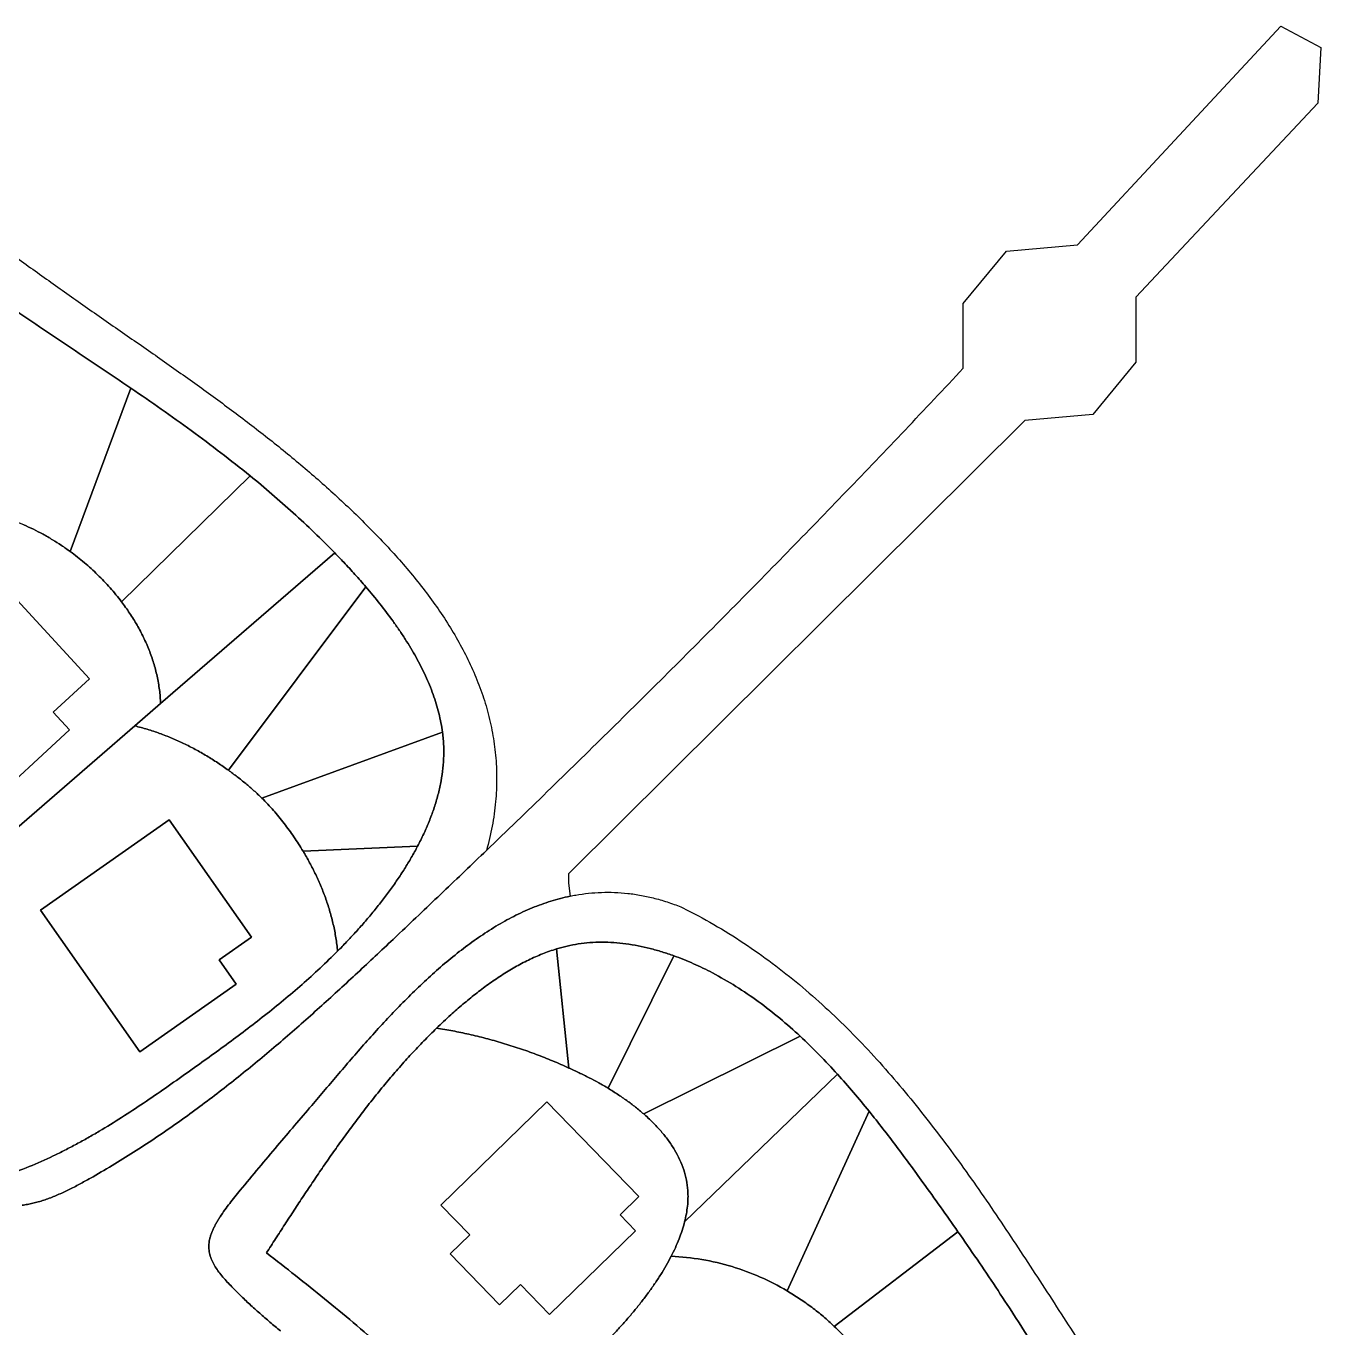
# Model space of a CAD drawing. Header units: millimetres. Extents: x -96818 to 270234, y -28968 to 336819.
# Drawn here: x 136556 to 270234, y 82065 to 216499 of the extents above; entities that cross this region are included whole.
import ezdxf

# ---------------------------------------------------------------- set-up
doc = ezdxf.new("R2010")
doc.units = ezdxf.units.MM
for name, color, linetype in [('02_CHALETS', 7, 'Continuous'), ('03_SHARED_CURVES', 7, 'Continuous'), ('REGION_HOLES', 7, 'Continuous')]:
    doc.layers.add(name, color=color, linetype=linetype)

msp = doc.modelspace()

# ---------------------------------------------------------------- linework, layer by layer
at = {"layer": '02_CHALETS'}
for points in [[(127084, 153287), (133627, 159334), (143094, 149090), (139365, 145643), (141046, 143823), (132169, 135619), (123789, 144686), (124832, 145650), (120035, 150840), (125056, 155481)], [(151344, 134520), (159831, 122429), (156482, 120078), (158251, 117558), (148307, 110578), (138051, 125189)], [(190328, 105402), (199827, 95623), (197895, 93746), (199487, 92107), (190587, 83462), (187586, 86551), (185434, 84460), (180339, 89706), (182362, 91671), (179367, 94755)]]:
    msp.add_lwpolyline(points, close=True, dxfattribs=at)
at = {"layer": '03_SHARED_CURVES'}
for points in [[(136145, 94743, 0.0147413), (136700, 94823, 0.0140066), (137265, 94939, 0.0118018), (137824, 95083, 0.0111345), (138394, 95259, 0.0092226), (138956, 95458, 0.0086119), (139527, 95683, 0.0070143), (140091, 95926, 0.0064468), (140661, 96190, 0.0051132), (141225, 96467, 0.0085714), (142357, 97062, 0.0042329), (143474, 97686, 0.0065379), (145716, 99004, 0.0062212), (147923, 100378, 0.0059516), (150066, 101785, 0.0055453), (152176, 103242, 0.0052682), (154233, 104728, 0.0047933), (156259, 106256, 0.0045108), (158244, 107810, 0.0039871), (160202, 109399, 0.0037009), (162128, 111011, 0.0031454), (164032, 112649, 0.002857), (165913, 114308, 0.0022833), (167778, 115985, 0.0019938), (169628, 117680, 0.001412), (171466, 119386, 0.0011223), (173299, 121105, 0.0005401), (175126, 122830, 0.000981), (179613, 127091, 0.0010122), (184083, 131371, 0.0029453), (196606, 143552, 0.0032392), (208978, 155888, 0.0034196), (221236, 168439, 0.0038051), (233311, 181166), (233311, 187851), (237767, 193262), (245088, 193899), (266096, 216499), (270234, 214270), (269916, 208541), (251136, 188487), (251136, 181803), (246680, 176392), (239677, 175755), (192567, 128964), (192567, 128009), (192717, 126651, 0.0248645), (190732, 126136, 0.0218034), (188803, 125437, 0.0205064), (186899, 124560, 0.0170795), (185066, 123541, 0.0159407), (183249, 122368, 0.0129223), (181502, 121092, 0.0119194), (179772, 119691, 0.0094916), (178103, 118217, 0.008585), (176460, 116657, 0.0066524), (174865, 115047, 0.0058065), (173306, 113393, 0.0041858), (171781, 111709, 0.0033698), (170305, 110028, 0.0018486), (168846, 108332, 0.0010334), (167449, 106688, -0.0006449), (166054, 105044, -0.0009558), (164283, 102971, 0.0010462), (162512, 100897, 0.0021111), (160573, 98597, 0.0029016), (158658, 96278, 0.0017752), (158115, 95609, 0.005562), (157583, 94932, 0.00745), (157074, 94249, 0.0127435), (156594, 93547, 0.0073088), (156380, 93205, 0.0093732), (156177, 92857, 0.0100273), (155998, 92519, 0.0129232), (155835, 92174, 0.0136965), (155700, 91845, 0.017707), (155586, 91507, 0.0186687), (155503, 91187, 0.0237961), (155448, 90861, 0.024091), (155425, 90551, 0.0243444), (155433, 90240, 0.0232787), (155469, 89940, 0.0216214), (155532, 89644, 0.0401569), (155733, 89063, 0.0289927), (156012, 88515, 0.024956), (156369, 87969, 0.0155657), (156770, 87453, 0.0123796), (157218, 86937, 0.005631), (157685, 86438, 0.008102), (158652, 85460, 0.0069122), (159649, 84510, 0.0064136), (160683, 83576, 0.0052695), (161740, 82666, 0.0047827), (162829, 81765, 0.0037064)], [(130709, 196070, -0.0000976), (134450, 193389, 0.0005362), (138191, 190711, 0.0018135), (141946, 188050, 0.0009352), (143874, 186700, 0.0003009), (145805, 185354, -0.0000175), (147735, 184012, -0.0006554), (149663, 182666, -0.0009742), (151584, 181316, -0.0016138), (153498, 179956, -0.0019328), (155402, 178583, -0.002571), (157293, 177193, -0.00289), (159170, 175782, -0.0035208), (161028, 174347, -0.0038391), (162868, 172883, -0.004452), (164683, 171388, -0.0047686), (166477, 169854, -0.005348), (168240, 168285, -0.0056616), (169978, 166667, -0.006186), (171678, 165008, -0.0066139), (173320, 163321, -0.0081594), (174912, 161586, -0.0089736), (176440, 159801, -0.0107918), (177897, 157957, -0.0116654), (179256, 156069, -0.0137748), (180517, 154113, -0.0147253), (181651, 152114, -0.0169882), (182655, 150046, -0.0180201), (183508, 147926, -0.0200381), (184197, 145747, -0.021122), (184710, 143495, -0.0222338), (185026, 141207, -0.0232932), (185137, 138812, -0.022866), (185027, 136417, -0.0238121), (184670, 133873, -0.0217284), (184083, 131371, -0.0010122), (179613, 127091, -0.000981), (175126, 122830, -0.0005401), (173299, 121105, -0.0011223), (171466, 119386, -0.001412), (169628, 117680, -0.0019938), (167778, 115985, -0.0022833), (165913, 114308, -0.002857), (164032, 112649, -0.0031454), (162128, 111011, -0.0037009), (160202, 109399, -0.0039871), (158244, 107810, -0.0045108), (156259, 106256, -0.0047933), (154233, 104728, -0.0052682), (152176, 103242, -0.0055453), (150066, 101785, -0.0059516), (147923, 100378, -0.0062212), (145716, 99004, -0.0065379), (143474, 97686, -0.0042329), (142357, 97062, -0.0085714), (141225, 96467, -0.0051132), (140661, 96190, -0.0064468), (140091, 95926, -0.0070143), (139527, 95683, -0.0086119), (138956, 95458, -0.0092226), (138394, 95259, -0.0111345), (137824, 95083, -0.0118018), (137265, 94939, -0.0140066), (136700, 94823, -0.0147413), (136145, 94743, -0.0170616)], [(136317, 164984, -0.0127252), (137316, 164531, -0.0124376), (138311, 164019, -0.0113841), (139281, 163459, -0.010868), (140214, 162864, -0.0106136), (141120, 162230, -0.017643), (142574, 161085, -0.0176438), (143943, 159840, -0.018022), (145229, 158491, -0.019021), (146411, 157052, -0.0154727), (147251, 155871, -0.016779), (148013, 154640, -0.0172803), (148681, 153376, -0.0187866), (149256, 152067, -0.0194018), (149725, 150729, -0.020838), (150085, 149358, -0.0215579), (150329, 147957, -0.0224918), (150449, 146540), (147781, 144230), (124407, 123991, 0.0145078)], [(124407, 123991), (147781, 144230, -0.0143273), (149073, 143880, -0.0133878), (150344, 143460, -0.0130166), (151597, 142970, -0.01221), (152825, 142417, -0.0118938), (154029, 141804, -0.0112716), (155203, 141135, -0.0110065), (156345, 140415, -0.0105938), (157456, 139647, -0.0066988), (158357, 138976, -0.0090675), (159237, 138277, -0.0102636), (160088, 137545, -0.0126167), (160906, 136775, -0.0175731), (162095, 135509, -0.0158583), (163198, 134167, -0.0149485), (164214, 132762, -0.0132518), (165149, 131302, -0.0117335), (165832, 130108, -0.012496), (166457, 128882, -0.0128722), (167018, 127628, -0.0136852), (167511, 126347, -0.0141024), (167933, 125039, -0.0148687), (168278, 123709, -0.0153225), (168544, 122352, -0.0159068), (168724, 120981, -0.0093634), (166916, 119226, -0.0079629), (165048, 117534, -0.0072057), (163139, 115909, -0.0057595), (161188, 114333, -0.0050078), (159213, 112807, -0.0035547), (157213, 111315, -0.0028059), (155207, 109859, -0.0013379), (153190, 108419, -0.0017229), (150951, 106842, -0.0044433), (148694, 105293, -0.0057827), (146427, 103805, -0.008567), (144118, 102383, -0.0047858), (142951, 101705, -0.0054639), (141769, 101052, -0.0057987), (140572, 100425, -0.0064352), (139361, 99828, -0.0139127), (136869, 98723, -0.015945), (134317, 97770)], [(162829, 81765, -0.0047827), (161740, 82666, -0.0052695), (160683, 83576, -0.0064136), (159649, 84510, -0.0069122), (158652, 85460, -0.008102), (157685, 86438, -0.005631), (157218, 86937, -0.0123796), (156770, 87453, -0.0155657), (156369, 87969, -0.024956), (156012, 88515, -0.0289927), (155733, 89063, -0.0401569), (155532, 89644, -0.0216214), (155469, 89940, -0.0232787), (155433, 90240, -0.0243444), (155425, 90551, -0.024091), (155448, 90861, -0.0237961), (155503, 91187, -0.0186687), (155586, 91507, -0.017707), (155700, 91845, -0.0136965), (155835, 92174, -0.0129232), (155998, 92519, -0.0100273), (156177, 92857, -0.0093732), (156380, 93205, -0.0073088), (156594, 93547, -0.0127435), (157074, 94249, -0.00745), (157583, 94932, -0.005562), (158115, 95609, -0.0017752), (158658, 96278, -0.0029016), (160573, 98597, -0.0021111), (162512, 100897, -0.0010462), (164283, 102971, 0.0009558), (166054, 105044, 0.0006449), (167449, 106688, -0.0010334), (168846, 108332, -0.0018486), (170305, 110028, -0.0033698), (171781, 111709, -0.0041858), (173306, 113393, -0.0058065), (174865, 115047, -0.0066524), (176460, 116657, -0.008585), (178103, 118217, -0.0094916), (179772, 119691, -0.0119194), (181502, 121092, -0.0129223), (183249, 122368, -0.0159407), (185066, 123541, -0.0170795), (186899, 124560, -0.0205064), (188803, 125437, -0.0218034), (190732, 126136, -0.0248645), (192717, 126651, -0.0037694), (193013, 126710, -0.0038189), (193311, 126765, -0.0170548), (194626, 126950, -0.0176263), (195950, 127044, -0.0181724), (197311, 127042, -0.0179823), (198668, 126943, -0.01849), (200076, 126735, -0.0174892), (201466, 126427, -0.0179416), (202922, 125994, -0.0162861), (204345, 125462, -0.0154496), (207558, 123727, -0.0149283), (210660, 121799, -0.0142135), (213585, 119735, -0.0131324), (216394, 117514, -0.012401), (219067, 115169, -0.0109991), (221629, 112700, -0.0102713), (224088, 110120, -0.0087528), (226447, 107448, -0.0080387), (228729, 104681, -0.0065299), (230930, 101849, -0.0058314), (233075, 98943, -0.0043841), (235160, 95994, -0.0036985), (237207, 92997, -0.0023118), (239219, 89975, -0.0016341), (241209, 86932, -0.0002769), (243188, 83883, -0.0004176), (245107, 80915, -0.0023643)], [(240387, 80508, 0.0034469), (238543, 83406, 0.0031613), (236660, 86280, 0.0030257), (234727, 89153, 0.0026798), (232760, 92004, 0.0022627), (230960, 94560, 0.001963), (229139, 97100, 0.0017123), (227787, 98955, 0.0029985), (226419, 100798, 0.0036633), (225017, 102634, 0.0049901), (223583, 104445, 0.0062068), (221980, 106381, 0.0079123), (220322, 108270, 0.0096642), (218441, 110267, 0.0119418), (216477, 112181, 0.0134811), (214367, 114037, 0.0160475), (212151, 115765, 0.017262), (209835, 117336, 0.0195347), (207410, 118731, 0.0159813), (205452, 119680, 0.0184206), (203434, 120492, 0.0116553), (202213, 120899, 0.0129669), (200974, 121246, 0.0134983), (199737, 121523, 0.0151161), (198487, 121728, 0.0157334), (197248, 121854, 0.0175359), (196003, 121897, 0.0182452), (194772, 121852, 0.0199422), (193549, 121713, 0.0184219), (192431, 121497, 0.0167187), (191330, 121204, 0.0214204), (189856, 120689, 0.0180122), (188427, 120058, 0.016854), (187005, 119308, 0.0138336), (185631, 118473, 0.0128253), (184269, 117541, 0.0104186), (182951, 116547, 0.0095182), (181655, 115486, 0.0076473), (180397, 114381, 0.0042753), (179660, 113703, 0.0040758), (178935, 113012, 0.0072971), (177620, 111701, 0.0066131), (176341, 110354, 0.0062702), (175099, 108975, 0.005606), (173890, 107567, 0.0052703), (172713, 106135, 0.0046335), (171566, 104681, 0.0043037), (170449, 103213, 0.0036924), (169356, 101727, 0.0033667), (168291, 100236, 0.0027719), (167246, 98733, 0.0024479), (166227, 97235, 0.001855), (165221, 95729, 0.0015303), (164241, 94240, 0.0009194), (163268, 92746, 0.0005911), (162320, 91279, -0.0000632), (161373, 89812, -0.00331), (164386, 87466, -0.0037875), (167366, 85078, -0.004082), (170343, 82615, -0.0046059), (173277, 80100, -0.0049087)], [(173277, 80100, 0.0046059), (170343, 82615, 0.004082), (167366, 85078, 0.0037875), (164386, 87466, 0.00331), (161373, 89812, 0.0000632), (162320, 91279, -0.0005911), (163268, 92746, -0.0009194), (164241, 94240, -0.0015303), (165221, 95729, -0.001855), (166227, 97235, -0.0024479), (167246, 98733, -0.0027719), (168291, 100236, -0.0033667), (169356, 101727, -0.0036924), (170449, 103213, -0.0043037), (171566, 104681, -0.0046335), (172713, 106135, -0.0052703), (173890, 107567, -0.005606), (175099, 108975, -0.0062702), (176341, 110354, -0.0066131), (177620, 111701, -0.0072971), (178935, 113012, -0.0103912), (180612, 112734, -0.0089993), (182277, 112392, -0.0090057), (184016, 111968, -0.0084171), (185739, 111484, -0.0084976), (187487, 110929, -0.0085203), (189215, 110315, -0.0086738), (190921, 109641, -0.0092842), (192602, 108907, -0.0036604), (193647, 108417, -0.0066381), (194683, 107906, -0.0080388), (195678, 107378, -0.011436), (196652, 106812, -0.0077922), (197627, 106193, -0.0101109), (198580, 105539, -0.0109468), (199465, 104876, -0.013865), (200316, 104170, -0.0155846), (201243, 103304, -0.0190538), (202107, 102376, -0.0197957), (202848, 101445, -0.0240786), (203504, 100453, -0.0250678), (204031, 99456, -0.0292569), (204447, 98408, -0.0304654), (204729, 97341, -0.0325256), (204874, 96247, -0.0228095), (204891, 95452, -0.02006), (204840, 94658, -0.0193898), (204722, 93838, -0.016552), (204546, 93029, -0.0170862), (204286, 92133, -0.0142772), (203971, 91256, -0.0137611), (203587, 90351, -0.0115514), (203158, 89467, -0.0117782), (202636, 88507, -0.0099267), (202072, 87570, -0.0095285), (201449, 86620, -0.0081947), (200793, 85693, -0.0078557), (200088, 84762, -0.0069144), (199356, 83853, -0.0066204), (198590, 82952, -0.005977), (197801, 82070, -0.005491), (197010, 81226, -0.0045718)], [(197010, 81226, 0.005491), (197801, 82070, 0.005977), (198590, 82952, 0.0066204), (199356, 83853, 0.0069144), (200088, 84762, 0.0078557), (200793, 85693, 0.0081947), (201449, 86620, 0.0095285), (202072, 87570, 0.0099267), (202636, 88507, 0.0117782), (203158, 89467, -0.0316482), (206332, 89133, -0.031471), (209438, 88402, -0.0304045), (212352, 87323, -0.0300071), (215114, 85901, -0.0128033), (216415, 85083, -0.0139047), (217670, 84198, -0.0144359), (218864, 83250, -0.0158548), (219998, 82231, -0.0168812), (221184, 81016, -0.01616)]]:
    msp.add_lwpolyline(points, format="xyb", dxfattribs=at)
for points in [[(133710, 188352, 0.000279), (134000, 188150, 0.0002945), (134290, 187949, 0.0028355), (137550, 185724, 0.0008381), (140825, 183522, -0.0001604), (144108, 181322, -0.0021474), (147382, 179106), (141120, 162230, 0.0106136), (140214, 162864, 0.010868), (139281, 163459, 0.0113841), (138311, 164019, 0.0124376), (137316, 164531, 0.0127252), (136317, 164984, 0.0138037), (135295, 165383), (133808, 186930)], [(147382, 179106, -0.0030019), (150514, 176939, -0.0048011), (153612, 174723, -0.0057181), (156680, 172429, -0.0074258), (159687, 170055), (146411, 157052, 0.019021), (145229, 158491, 0.018022), (143943, 159840, 0.0176438), (142574, 161085, 0.017643), (141120, 162230)], [(159687, 170055, -0.0062364), (161940, 168174, -0.0071211), (164142, 166234, -0.0076326), (166315, 164203, -0.0083709), (168422, 162103), (150449, 146540, 0.0224918), (150329, 147957, 0.0215579), (150085, 149358, 0.020838), (149725, 150729, 0.0194018), (149256, 152067, 0.0187866), (148681, 153376, 0.0172803), (148013, 154640, 0.016779), (147251, 155871, 0.0154727), (146411, 157052)], [(168422, 162103, -0.0019328), (168887, 161619, -0.0019635), (169349, 161132, -0.0052621), (170508, 159873, -0.0063207), (171637, 158588), (157456, 139647, 0.0105938), (156345, 140415, 0.0110065), (155203, 141135, 0.0112716), (154029, 141804, 0.0118938), (152825, 142417, 0.01221), (151597, 142970, 0.0130166), (150344, 143460, 0.0133878), (149073, 143880, 0.0143273), (147781, 144230), (150449, 146540)], [(171637, 158588, -0.0092821), (173080, 156839, -0.0117929), (174448, 155031, -0.0063422), (175087, 154119, -0.0071589), (175701, 153191, -0.0074646), (176276, 152263, -0.0084328), (176822, 151317, -0.0087649), (177323, 150374, -0.0098922), (177790, 149413, -0.0102551), (178206, 148457, -0.0115234), (178581, 147484, -0.011921), (178903, 146517, -0.0132669), (179175, 145535, -0.0137001), (179390, 144557, -0.0149932), (179549, 143569), (160906, 136775, 0.0126167), (160088, 137545, 0.0102636), (159237, 138277, 0.0090675), (158357, 138976, 0.0066988), (157456, 139647)], [(179549, 143569, -0.0111182), (179626, 142856, -0.0116877), (179669, 142140, -0.0211027), (179664, 140838, -0.0193287), (179553, 139540, -0.0186211), (179341, 138232, -0.0165228), (179037, 136942, -0.0159002), (178640, 135640, -0.0138967), (178166, 134363, -0.0133581), (177607, 133078, -0.0116445), (176984, 131821), (165149, 131302, 0.0132518), (164214, 132762, 0.0149485), (163198, 134167, 0.0158583), (162095, 135509, 0.0175731), (160906, 136775)], [(176984, 131821, -0.0105072), (176331, 130639, -0.0092848), (175632, 129483, -0.0089218), (174876, 128331, -0.00796), (174083, 127206, -0.0076362), (173244, 126092, -0.0069003), (172373, 125003, -0.0066081), (171470, 123934, -0.0060623), (170540, 122888, -0.0055111), (169642, 121925, -0.005159), (168724, 120981, 0.0159068), (168544, 122352, 0.0153225), (168278, 123709, 0.0148687), (167933, 125039, 0.0141024), (167511, 126347, 0.0136852), (167018, 127628, 0.0128722), (166457, 128882, 0.012496), (165832, 130108, 0.0117335), (165149, 131302)], [(191330, 121204), (192602, 108907, 0.0092842), (190921, 109641, 0.0086738), (189215, 110315, 0.0085203), (187487, 110929, 0.0084976), (185739, 111484, 0.0084171), (184016, 111968, 0.0090057), (182277, 112392, 0.0089993), (180612, 112734, 0.0103912), (178935, 113012, -0.0040758), (179660, 113703, -0.0042753), (180397, 114381, -0.0076473), (181655, 115486, -0.0095182), (182951, 116547, -0.0104186), (184269, 117541, -0.0128253), (185631, 118473, -0.0138336), (187005, 119308, -0.016854), (188427, 120058, -0.0180122), (189856, 120689, -0.0214204)], [(192602, 108907), (191330, 121204, -0.0167187), (192431, 121497, -0.0184219), (193549, 121713, -0.0199422), (194772, 121852, -0.0182452), (196003, 121897, -0.0175359), (197248, 121854, -0.0157334), (198487, 121728, -0.0151161), (199737, 121523, -0.0134983), (200974, 121246, -0.0129669), (202213, 120899, -0.0116553), (203434, 120492), (196652, 106812, 0.011436), (195678, 107378, 0.0080388), (194683, 107906, 0.0066381), (193647, 108417, 0.0036604)], [(196652, 106812), (203434, 120492, -0.0184206), (205452, 119680, -0.0159813), (207410, 118731, -0.0195347), (209835, 117336, -0.017262), (212151, 115765, -0.0160475), (214367, 114037, -0.0134811), (216477, 112181), (200316, 104170, 0.013865), (199465, 104876, 0.0109468), (198580, 105539, 0.0101109), (197627, 106193, 0.0077922)], [(201243, 103304, 0.0155846), (200316, 104170), (216477, 112181, -0.0119418), (218441, 110267, -0.0096642), (220322, 108270), (204546, 93029, 0.016552), (204722, 93838, 0.0193898), (204840, 94658, 0.02006), (204891, 95452, 0.0228095), (204874, 96247, 0.0325256), (204729, 97341, 0.0304654), (204447, 98408, 0.0292569), (204031, 99456, 0.0250678), (203504, 100453, 0.0240786), (202848, 101445, 0.0197957), (202107, 102376, 0.0190538)], [(204286, 92133, 0.0170862), (204546, 93029), (220322, 108270, -0.0079123), (221980, 106381, -0.0062068), (223583, 104445), (215114, 85901, 0.0300071), (212352, 87323, 0.0304045), (209438, 88402, 0.031471), (206332, 89133, 0.0316482), (203158, 89467, 0.0115514), (203587, 90351, 0.0137611), (203971, 91256, 0.0142772)], [(215114, 85901), (223583, 104445, -0.0049901), (225017, 102634, -0.0036633), (226419, 100798, -0.0029985), (227787, 98955, -0.0017123), (229139, 97100, -0.001963), (230960, 94560, -0.0022627), (232760, 92004), (219998, 82231, 0.0158548), (218864, 83250, 0.0144359), (217670, 84198, 0.0139047), (216415, 85083, 0.0128033)], [(219998, 82231), (232760, 92004, -0.0026798), (234727, 89153, -0.0030257), (236660, 86280, -0.0031613), (238543, 83406, -0.0034469), (240387, 80508), (224222, 76973, 0.0154118), (223298, 78379, 0.0157464), (222288, 79726, 0.01616), (221184, 81016, 0.0168812)]]:
    msp.add_lwpolyline(points, format="xyb", close=True, dxfattribs=at)
at = {"layer": 'REGION_HOLES'}
msp.add_lwpolyline([(134317, 97770, 0.015945), (136869, 98723, 0.0139127), (139361, 99828, 0.0064352), (140572, 100425, 0.0057987), (141769, 101052, 0.0054639), (142951, 101705, 0.0047858), (144118, 102383, 0.008567), (146427, 103805, 0.0057827), (148694, 105293, 0.0044433), (150951, 106842, 0.0017229), (153190, 108419, 0.0013379), (155207, 109859, 0.0028059), (157213, 111315, 0.0035547), (159213, 112807, 0.0050078), (161188, 114333, 0.0057595), (163139, 115909, 0.0072057), (165048, 117534, 0.0079629), (166916, 119226, 0.0093634), (168724, 120981, 0.005159), (169642, 121925, 0.0055111), (170540, 122888, 0.0060623), (171470, 123934, 0.0066081), (172373, 125003, 0.0069003), (173244, 126092, 0.0076362), (174083, 127206, 0.00796), (174876, 128331, 0.0089218), (175632, 129483, 0.0092848), (176331, 130639, 0.0105072), (176984, 131821, 0.0116445), (177607, 133078, 0.0133581), (178166, 134363, 0.0138967), (178640, 135640, 0.0159002), (179037, 136942, 0.0165228), (179341, 138232, 0.0186211), (179553, 139540, 0.0193287), (179664, 140838, 0.0211027), (179669, 142140, 0.0116877), (179626, 142856, 0.0111182), (179549, 143569, 0.0149932), (179390, 144557, 0.0137001), (179175, 145535, 0.0132669), (178903, 146517, 0.011921), (178581, 147484, 0.0115234), (178206, 148457, 0.0102551), (177790, 149413, 0.0098922), (177323, 150374, 0.0087649), (176822, 151317, 0.0084328), (176276, 152263, 0.0074646), (175701, 153191, 0.0071589), (175087, 154119, 0.0063422), (174448, 155031, 0.0117929), (173080, 156839, 0.0092821), (171637, 158588, 0.0063207), (170508, 159873, 0.0052621), (169349, 161132, 0.0019635), (168887, 161619, 0.0019328), (168422, 162103, 0.0083709), (166315, 164203, 0.0076326), (164142, 166234, 0.0071211), (161940, 168174, 0.0062364), (159687, 170055, 0.0074258), (156680, 172429, 0.0057181), (153612, 174723, 0.0048011), (150514, 176939, 0.0030019), (147382, 179106, 0.0021474), (144108, 181322, 0.0001604), (140825, 183522, -0.0008381), (137550, 185724, -0.0028355), (134290, 187949, -0.0002945)], format="xyb", dxfattribs=at)
for points in [[(127084, 153287), (125056, 155481), (120035, 150840), (124832, 145650), (123789, 144686), (132169, 135619), (141046, 143823), (139365, 145643), (143094, 149090), (133627, 159334)], [(151344, 134520), (138051, 125189), (148307, 110578), (158251, 117558), (156482, 120078), (159831, 122429)], [(190328, 105402), (179367, 94755), (182362, 91671), (180339, 89706), (185434, 84460), (187586, 86551), (190587, 83462), (199487, 92107), (197895, 93746), (199827, 95623)]]:
    msp.add_lwpolyline(points, close=True, dxfattribs=at)

doc.saveas('drawing.dxf')
